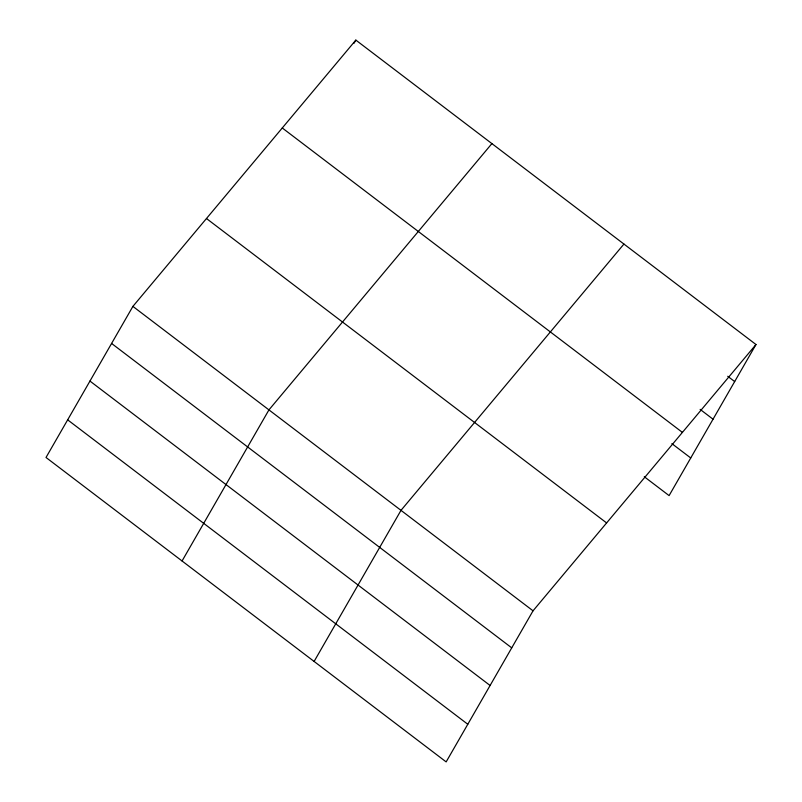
<?xml version="1.0" encoding="UTF-8"?>
<svg xmlns="http://www.w3.org/2000/svg" width="802" height="802" viewBox="0 0 802 802"><rect width="100%" height="100%" fill="white"/><g stroke="black" fill="none" stroke-linecap="round" stroke-linejoin="round"><path stroke-width="1.2" d="M132.901 306.394L46.015 457.481L446.153 761.9L533.039 610.813L755.985 344.519L355.847 40.1L132.901 306.394L533.039 610.813M354.023 43.278L355.847 40.1M182.064 560.979L268.941 409.892L491.897 143.598M314.113 661.439L400.99 510.353L623.936 244.059M755.985 344.519L669.099 495.606L644.287 476.729M727.725 376.278L734.682 381.572M700.136 409.381L713.038 419.205M282.274 127.979L682.412 432.398M671.875 443.626L690.743 457.972M206.465 218.515L606.613 522.934M111.588 343.446L511.726 647.856M89.954 381.07L490.092 685.489M67.659 419.847L467.797 724.266"/></g></svg>
